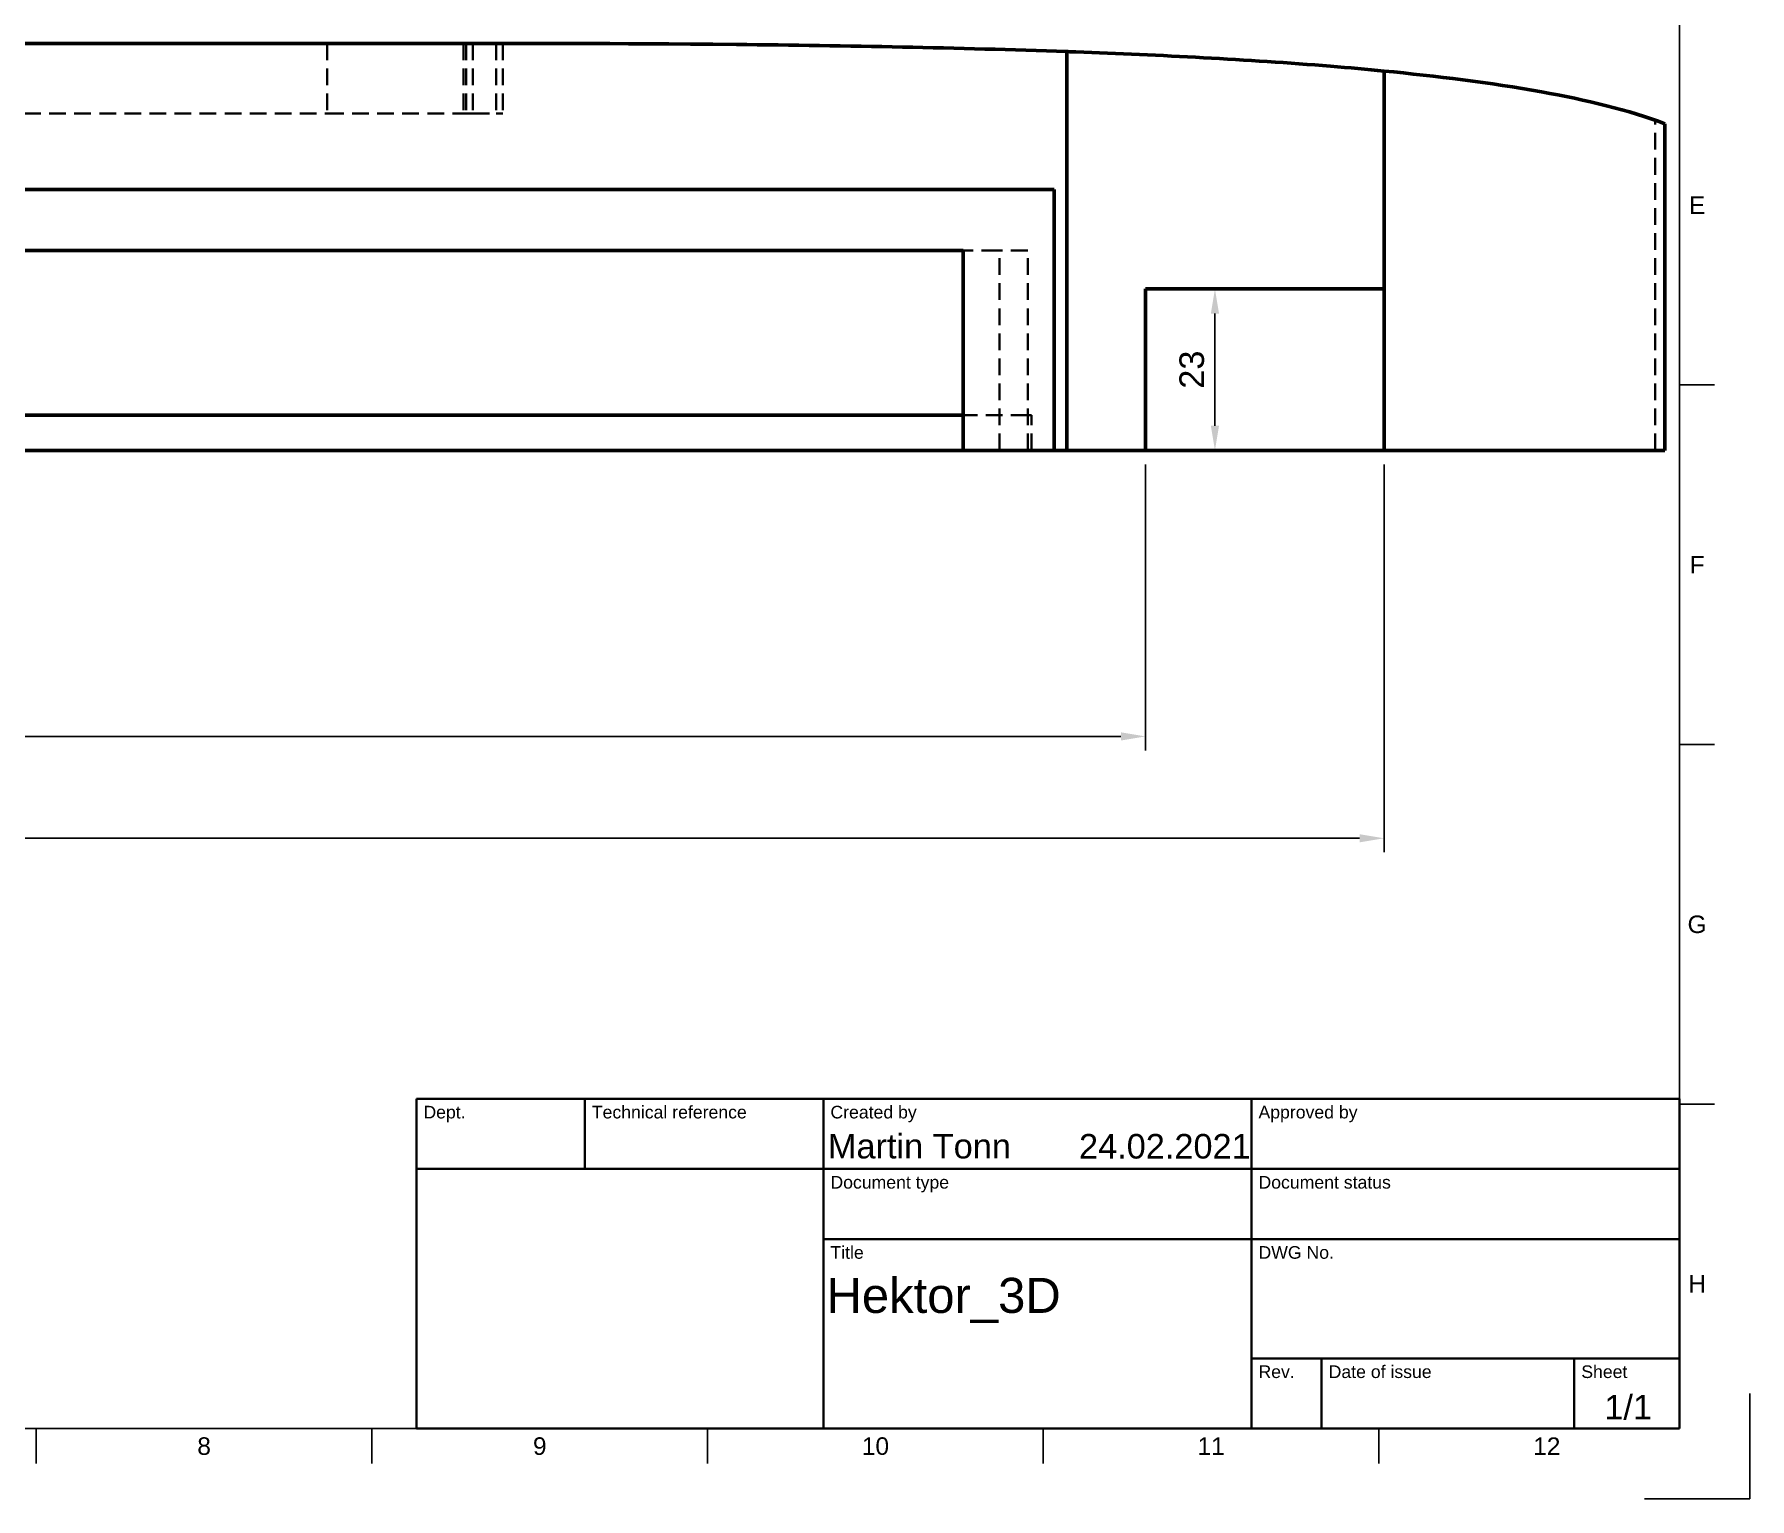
# Model space of a CAD drawing. Header units: millimetres. Extents: x 0 to 594, y 0 to 420.
# Drawn here: x 349.6 to 594, y 0 to 208.7 of the extents above; entities that cross this region are included whole.
import ezdxf
from ezdxf.enums import TextEntityAlignment as Align

# ---------------------------------------------------------------- set-up
doc = ezdxf.new("R2010")
doc.units = ezdxf.units.MM
doc.header["$LTSCALE"] = 0.75
doc.linetypes.add('HIDDEN2', pattern=[4.7625, 3.175, -1.5875])
for name, color, linetype, lineweight in [('Border', 7, 'Continuous', 25), ('Dimensions', 7, 'Continuous', 25), ('Sichtbar', 7, 'Continuous', 50), ('TitleBlock', 7, 'Continuous', 35), ('Verdeckt', 7, 'HIDDEN2', 35)]:
    doc.layers.add(name, color=color, linetype=linetype, lineweight=lineweight)
doc.styles.add('FusionTitle', font='arial.ttf')
doc.styles.get("Standard").update_dxf_attribs({"font": 'arial.ttf'})
doc.dimstyles.new('ISO-25', dxfattribs={"dimtxt": 3.5, "dimasz": 3.5, "dimexe": 2, "dimexo": 2, "dimgap": 1.5, "dimtad": 1, "dimzin": 12, "dimdsep": 46, "dimtxsty": 'Standard', "dimcen": 0, "dimclrd": 256, "dimclre": 256, "dimclrt": 256, "dimazin": 3, "dimtp": 0.1, "dimtm": 0.1, "dimtfac": 0.714, "dimtmove": 0, "dimatfit": 3, "dimfxl": 1, "dimtzin": 12, "dimarcsym": 0})

# ---------------------------------------------------------------- blocks, each defined once
blk = doc.blocks.new('ISO_A2_SHEET')
at = {"layer": 'Border'}
for p, q in [((584, 410), (584, 10)), ((584, 158.75), (589, 158.75)), ((584, 107.5), (589, 107.5)), ((584, 56.25), (589, 56.25)), ((20, 10), (584, 10)), ((349.8333, 10), (349.8333, 5)), ((397.6666, 10), (397.6666, 5)), ((445.4999, 10), (445.4999, 5)), ((493.3332, 10), (493.3332, 5)), ((541.1665, 10), (541.1665, 5))]:
    blk.add_line(p, q, dxfattribs=at)
at = {"layer": 'Defpoints'}
for p in [(594, 15), (579, 0)]:
    blk.add_line(p, (594, 0), dxfattribs=at)
at = {"layer": 'Border', "style": 'FusionTitle'}
for s, p in [('E', (586.5, 184.375)), ('F', (586.5, 133.125)), ('G', (586.5, 81.875)), ('H', (586.5, 30.625)), ('8', (373.74995, 7.5)), ('9', (421.58325, 7.5)), ('10', (469.41655, 7.5)), ('11', (517.24985, 7.5)), ('12', (565.08315, 7.5))]:
    blk.add_text(s, height=2.5, dxfattribs=at).set_placement(p, align=Align.MIDDLE)
blk = doc.blocks.new('ISO_TITLEBLOCK')
at = {"layer": 'TitleBlock'}
for p, q in [((0, 47), (-180, 47)), ((-180, 47), (-180, 0)), ((-156, 37), (-156, 47)), ((-122, 0), (-122, 47)), ((-61, 0), (-61, 47)), ((0, 0), (0, 47)), ((-180, 37), (0, 37)), ((-122, 27), (0, 27)), ((-61, 10), (0, 10)), ((-51, 0), (-51, 10)), ((-15, 0), (-15, 10)), ((-180, 0), (0, 0))]:
    blk.add_line(p, q, dxfattribs=at)
at = {"layer": 'TitleBlock', "style": 'FusionTitle'}
for s, p in [('Dept.', (-179, 46)), ('Technical reference', (-155, 46)), ('Created by', (-121, 46)), ('Approved by', (-60, 46)), ('Document type', (-121, 36)), ('Document status', (-60, 36)), ('Title', (-121, 26)), ('DWG No.', (-60, 26)), ('Rev.', (-60, 9)), ('Date of issue', (-50, 9)), ('Sheet', (-14, 9))]:
    blk.add_text(s, height=1.8, dxfattribs=at).set_placement(p, align=Align.TOP_LEFT)
for tag, height, p in [('DEPT', 3.5, (-179, 42)), ('TECHNICAL_REFERENCE', 3.5, (-155, 42)), ('CREATED_BY', 3.5, (-121, 42)), ('APPROVED_BY', 3.5, (-60, 42)), ('DOCUMENT_TYPE', 3.5, (-121, 32)), ('DOCUMENT_STATUS', 3.5, (-60, 32)), ('TITLE_1', 5, (-121, 21.5)), ('TITLE_2', 5, (-121, 14)), ('TITLE_3', 5, (-121, 6.5)), ('DATE_OF_ISSUE', 3.5, (-50, 5))]:
    blk.add_attdef(tag, text='', height=height, dxfattribs=at).set_placement(p, align=Align.TOP_LEFT)
for tag, p in [('CREATED_DATE', (-62, 42)), ('APPROVED_DATE', (-0.99, 42))]:
    blk.add_attdef(tag, text='', height=3.5, dxfattribs=at).set_placement(p, align=Align.TOP_RIGHT)
for tag, height, p in [('DRAWING_NUMBER', 5, (-30.5, 19.75)), ('SHEET', 3.5, (-7.5, 4.85)), ('REV', 3.5, (-56, 4.85))]:
    blk.add_attdef(tag, text='', height=height, dxfattribs=at).set_placement(p, align=Align.TOP_CENTER)
blk = doc.blocks.new('*D47')
at = {"layer": 'Defpoints', "color": 0, "transparency": 16777216}
for p in [(507.897576, 172.42527), (507.897576, 149.42527), (517.797071, 149.42527)]:
    blk.add_point(p, dxfattribs=at)
at = {"layer": 'Dimensions', "lineweight": -2, "transparency": 16777216}
for p, q in [((509.897576, 172.42527), (519.797071, 172.42527)), ((517.797071, 168.92527), (517.797071, 152.92527)), ((509.897576, 149.42527), (519.797071, 149.42527))]:
    blk.add_line(p, q, dxfattribs=at)
at = {"layer": 'Dimensions', "transparency": 16777216}
for points in [[(517.213737, 168.92527), (518.380404, 168.92527), (517.797071, 172.42527)], [(517.213737, 152.92527), (518.380404, 152.92527), (517.797071, 149.42527)]]:
    blk.add_solid(points, dxfattribs=at)
at = {"layer": 'Dimensions', "transparency": 16777216, "insert": (514.508871, 160.92527), "char_height": 3.5, "attachment_point": 5, "rotation": 90}
blk.add_mtext('23', dxfattribs=at)
blk = doc.blocks.new('*D48')
at = {"layer": 'Defpoints', "color": 0, "transparency": 16777216}
for p in [(22.665176, 149.42527), (507.897576, 149.42527), (507.897576, 108.648615)]:
    blk.add_point(p, dxfattribs=at)
at = {"layer": 'Dimensions', "lineweight": -2, "transparency": 16777216}
for p, q in [((22.665176, 147.42527), (22.665176, 106.648615)), ((507.897576, 147.42527), (507.897576, 106.648615)), ((26.165176, 108.648615), (504.397576, 108.648615))]:
    blk.add_line(p, q, dxfattribs=at)
at = {"layer": 'Dimensions', "transparency": 16777216}
for points in [[(26.165176, 109.231948), (26.165176, 108.065282), (22.665176, 108.648615)], [(504.397576, 109.231948), (504.397576, 108.065282), (507.897576, 108.648615)]]:
    blk.add_solid(points, dxfattribs=at)
at = {"layer": 'Dimensions', "transparency": 16777216, "insert": (265.281376, 111.936814), "char_height": 3.5, "attachment_point": 5}
blk.add_mtext('485.23', dxfattribs=at)
blk = doc.blocks.new('*D49')
at = {"layer": 'Defpoints', "color": 0, "transparency": 16777216}
for p in [(22.665176, 149.42527), (541.897576, 149.42527), (541.897576, 94.130137)]:
    blk.add_point(p, dxfattribs=at)
at = {"layer": 'Dimensions', "lineweight": -2, "transparency": 16777216}
for p, q in [((22.665176, 147.42527), (22.665176, 92.130137)), ((541.897576, 147.42527), (541.897576, 92.130137)), ((26.165176, 94.130137), (538.397576, 94.130137))]:
    blk.add_line(p, q, dxfattribs=at)
at = {"layer": 'Dimensions', "transparency": 16777216}
for points in [[(26.165176, 94.71347), (26.165176, 93.546803), (22.665176, 94.130137)], [(538.397576, 94.71347), (538.397576, 93.546803), (541.897576, 94.130137)]]:
    blk.add_solid(points, dxfattribs=at)
at = {"layer": 'Dimensions', "transparency": 16777216, "insert": (282.281376, 97.418336), "char_height": 3.5, "attachment_point": 5}
blk.add_mtext('519.23', dxfattribs=at)

msp = doc.modelspace()

# ---------------------------------------------------------------- linework, layer by layer
at = {"layer": 'Sichtbar', "extrusion": (-1e-16, -1, 2.967e-13)}
for p, q in [((496.7, 149.425, 51.996), (496.7, 206.259, 51.996)), ((581.898, 149.425, -39.306), (581.898, 195.966, -39.306)), ((481.897, 177.925, 30.694), (331.899, 177.925, 30.694)), ((481.897, 149.425, 30.694), (481.897, 177.925, 30.694)), ((541.898, 172.425, 19.694), (541.898, 149.425, 19.694)), ((481.897, 149.425, -49.056), (331.899, 149.425, -49.056)), ((481.897, 149.425, 30.694), (494.898, 149.425, 30.694)), ((541.898, 149.425, 19.694), (507.898, 149.425, 19.694)), ((581.898, 149.425, -39.306), (541.898, 149.425, -39.306))]:
    msp.add_line(p, q, dxfattribs=at)
at = {"layer": 'Sichtbar', "extrusion": (5e-16, 1, -2.861e-13)}
msp.add_open_spline([(416.311, 207.425, 61.722), (414.788, 207.425, 61.825), (410.849, 207.425, 62.082), (404.471, 207.425, 62.453), (397.154, 207.425, 62.815), (389.768, 207.425, 63.12), (382.305, 207.425, 63.369), (376.035, 207.425, 63.529), (370.975, 207.425, 63.63), (367.145, 207.425, 63.693), (363.29, 207.425, 63.742), (359.41, 207.425, 63.778), (355.503, 207.425, 63.801), (351.569, 207.425, 63.811), (347.606, 207.425, 63.809), (344.285, 207.425, 63.796), (341.613, 207.425, 63.779), (339.598, 207.425, 63.764), (337.575, 207.425, 63.745), (335.544, 207.425, 63.724), (333.505, 207.425, 63.699), (331.801, 207.425, 63.676), (330.434, 207.425, 63.656), (329.405, 207.425, 63.64), (328.374, 207.425, 63.623), (327.341, 207.425, 63.606), (326.306, 207.425, 63.588), (325.269, 207.425, 63.569), (324.403, 207.425, 63.553), (323.71, 207.425, 63.54), (323.188, 207.425, 63.529), (322.667, 207.425, 63.519), (322.145, 207.425, 63.508), (321.709, 207.425, 63.499), (321.361, 207.425, 63.492), (321.099, 207.425, 63.487), (320.837, 207.425, 63.481), (320.575, 207.425, 63.475), (320.313, 207.425, 63.47), (320.094, 207.425, 63.465), (319.92, 207.425, 63.461), (319.788, 207.425, 63.458), (319.657, 207.425, 63.455), (319.526, 207.425, 63.453), (319.416, 207.425, 63.45), (319.329, 207.425, 63.448), (319.263, 207.425, 63.447), (319.208, 207.425, 63.445), (319.165, 207.425, 63.445), (319.132, 207.425, 63.444), (319.099, 207.425, 63.443), (319.072, 207.425, 63.442), (319.05, 207.425, 63.442), (319.036, 207.425, 63.442), (319.025, 207.425, 63.441), (319.017, 207.425, 63.441), (319.01, 207.425, 63.441), (319.005, 207.425, 63.441), (319.002, 207.425, 63.441), (319.001, 207.425, 63.441), (319, 207.425, 63.441)], degree=3, knots=[-9.7358734, -9.7358734, -9.7358734, -9.7358734, -9.2781113, -8.5516125, -7.8192831, -7.0803187, -6.3339182, -5.5792839, -5.1986299, -4.8156199, -4.4301551, -4.0421368, -3.6514669, -3.2580473, -2.86178, -2.4625674, -2.2618261, -2.060312, -1.8580129, -1.6549167, -1.4510113, -1.2462845, -1.1436093, -1.0407242, -0.9376278, -0.8343185, -0.7307948, -0.6270551, -0.5230981, -0.4710376, -0.4189222, -0.3667516, -0.3145258, -0.2622445, -0.236083, -0.2099075, -0.1837181, -0.1575147, -0.1312973, -0.1050658, -0.0919448, -0.0788203, -0.0656923, -0.0525607, -0.0394256, -0.0328568, -0.026287, -0.0197164, -0.0164307, -0.0131449, -0.0098588, -0.0065725, -0.0049292, -0.0032859, -0.0024643, -0.0016426, -0.0008209, -0.00041, -0.0002046, 0, 0, 0, 0], dxfattribs=at)
at = {"layer": 'Sichtbar'}
for points, knots in [([(416.311, 207.425, 61.722), (416.317, 207.425, 61.721), (416.34, 207.425, 61.72), (417.914, 207.425, 61.612), (431.564, 207.451, 60.755), (465.47, 207.108, 56.98), (481.101, 206.819, 54.726), (496.7, 206.259, 51.996)], [0, 0, 0, 0, 0.00028779, 0.00028779, 0.26138422, 0.26138422, 0.49128642, 0.49128642, 0.49128642, 0.49128642]), ([(496.7, 206.259, 51.996), (496.701, 206.259, 51.996), (496.704, 206.259, 51.995), (496.79, 206.256, 51.979), (497.304, 206.237, 51.88), (509.975, 205.769, 49.433), (522.356, 205.144, 46.882), (536.933, 203.956, 43.396), (539.479, 203.728, 42.766), (541.898, 203.493, 42.151)], [0, 0, 0, 0, 0.000505898, 0.000505898, 0.003443392, 0.003443392, 0.055218183, 0.055218183, 0.066894866, 0.066894866, 0.066894866, 0.066894866]), ([(541.898, 203.493, -39.306), (549.209, 202.78, -39.306), (557.08, 201.826, -39.306), (570.645, 199.383, -39.306), (576.84, 197.918, -39.306), (581.898, 195.966, -39.306)], [-3.4990121, -3.4990121, -3.4990121, -3.4990121, -1.6620457, -1.6620457, -0.0534122, -0.0534122, -0.0534122, -0.0534122])]:
    msp.add_open_spline(points, degree=3, knots=knots, dxfattribs=at)
for points in [[(541.898, 172.425, 42.151), (541.898, 182.781, 42.151), (541.898, 193.137, 42.151), (541.898, 203.493, 42.151)], [(494.898, 149.425, 52.309), (494.898, 161.825, 52.309), (494.898, 174.225, 52.309), (494.898, 186.625, 52.309)], [(507.898, 149.425, 49.795), (507.898, 157.092, 49.795), (507.898, 164.759, 49.795), (507.898, 172.425, 49.795)]]:
    msp.add_open_spline(points, degree=3, dxfattribs=at)
at = {"layer": 'Sichtbar', "extrusion": (1e-16, 1, -2.978e-13)}
msp.add_open_spline([(494.898, 186.625, 52.309), (466.312, 186.625, 57.244), (438.618, 186.625, 60.411), (379.88, 186.625, 63.932), (350.016, 186.625, 64.109), (320.006, 186.625, 63.463), (319.508, 186.625, 63.452), (319.003, 186.625, 63.441), (319.001, 186.625, 63.441), (319, 186.625, 63.441)], degree=3, knots=[-2.3354503, -2.3354503, -2.3354503, -2.3354503, -1.1937905, -1.1937905, -0.0200932, -0.0200932, -0.0002914, -0.0002914, 0, 0, 0, 0], dxfattribs=at)
at = {"layer": 'Sichtbar', "extrusion": (2.5989e-12, -1, 1.36014e-11)}
msp.add_open_spline([(507.898, 172.425, 49.795), (508.564, 172.425, 49.661), (509.231, 172.425, 49.526), (509.898, 172.425, 49.39)], degree=3, dxfattribs=at)
at = {"layer": 'Sichtbar', "extrusion": (6.6e-15, 1, -2.692e-13)}
msp.add_open_spline([(509.898, 172.425, 49.39), (520.613, 172.425, 47.208), (531.303, 172.425, 44.847), (541.898, 172.425, 42.151)], degree=3, dxfattribs=at)
at = {"layer": 'Sichtbar', "extrusion": (-4e-16, 1, -1.87981e-09)}
msp.add_open_spline([(481.897, 154.425, -40.956), (475.662, 154.425, -40.956), (459.945, 154.425, -40.956), (434.745, 154.425, -40.956), (406.296, 154.425, -40.956), (382.589, 154.425, -40.956), (363.623, 154.425, -40.956), (349.398, 154.425, -40.956), (338.824, 154.425, -40.956), (332.991, 154.425, -40.956), (331.899, 154.425, -40.956)], degree=3, knots=[-39.9051565, -39.9051565, -39.9051565, -39.9051565, -38.034783, -35.1899139, -32.3450431, -29.5001711, -28.0777348, -26.6552985, -25.2328621, -24.9053298, -24.9053298, -24.9053298, -24.9053298], dxfattribs=at)
at = {"layer": 'Sichtbar', "extrusion": (4.59e-14, 1, -8e-15)}
msp.add_open_spline([(494.898, 149.425, 52.309), (495.498, 149.425, 52.206), (496.099, 149.425, 52.101), (496.7, 149.425, 51.996)], degree=3, dxfattribs=at)
at = {"layer": 'Sichtbar', "extrusion": (-5.06e-14, 1, -5.542e-13)}
msp.add_open_spline([(496.7, 149.425, 51.996), (496.71, 149.425, 51.994), (496.72, 149.425, 51.992), (500.455, 149.425, 51.274), (504.178, 149.425, 50.545), (507.898, 149.425, 49.795)], degree=3, knots=[0, 0, 0, 0, 0.003046, 0.003046, 1.1412202, 1.1412202, 1.1412202, 1.1412202], dxfattribs=at)
at = {"layer": 'Verdeckt', "extrusion": (-1e-16, -1, 2.967e-13)}
for p, q in [((391.274, 207.425, 23.047), (391.274, 197.425, 23.047)), ((410.714, 207.425, 14.946), (410.714, 197.425, 14.946)), ((411.098, 207.425, -3.684), (411.098, 197.425, -3.684)), ((412.045, 207.425, 14.087), (412.045, 197.425, 14.087)), ((415.354, 207.425, 11.617), (415.354, 197.425, 11.617)), ((416.311, 207.425, 10.773), (416.311, 197.425, 10.773)), ((410.714, 197.425, 14.946), (412.045, 197.425, 14.087)), ((412.045, 197.425, 14.087), (415.354, 197.425, 11.617)), ((415.354, 197.425, 11.617), (416.311, 197.425, 10.773)), ((580.537, 149.425, -49.318), (580.537, 196.47, -49.318)), ((481.898, 177.925, -5.404), (481.897, 177.925, 30.694)), ((481.898, 149.425, -5.404), (481.898, 177.925, -5.404)), ((481.898, 149.425, -5.404), (481.898, 177.925, -5.404)), ((487.109, 177.925, -10.403), (486.898, 177.925, -10.403)), ((487.109, 149.425, -10.403), (487.109, 177.925, -10.403)), ((491.109, 149.425, -14.403), (491.109, 177.925, -14.403)), ((491.642, 149.425, -40.956), (491.642, 154.425, -40.956))]:
    msp.add_line(p, q, dxfattribs=at)
at = {"layer": 'Verdeckt', "extrusion": (1e-16, 1, -2.963e-13)}
msp.add_open_spline([(151.65, 197.425, 19.346), (151.652, 197.425, 19.346), (151.654, 197.425, 19.347), (151.659, 197.425, 19.348), (151.668, 197.425, 19.349), (151.681, 197.425, 19.35), (151.697, 197.425, 19.353), (151.717, 197.425, 19.355), (151.743, 197.425, 19.359), (151.784, 197.425, 19.364), (151.836, 197.425, 19.371), (151.897, 197.425, 19.38), (151.959, 197.425, 19.388), (152.042, 197.425, 19.399), (152.145, 197.425, 19.413), (152.268, 197.425, 19.429), (152.433, 197.425, 19.452), (152.639, 197.425, 19.479), (152.886, 197.425, 19.513), (153.133, 197.425, 19.546), (153.38, 197.425, 19.579), (153.71, 197.425, 19.623), (154.122, 197.425, 19.678), (154.616, 197.425, 19.745), (155.11, 197.425, 19.811), (155.77, 197.425, 19.899), (156.594, 197.425, 20.009), (157.583, 197.425, 20.141), (158.573, 197.425, 20.273), (159.562, 197.425, 20.404), (160.552, 197.425, 20.536), (161.872, 197.425, 20.71), (163.522, 197.425, 20.928), (165.503, 197.425, 21.188), (167.484, 197.425, 21.446), (169.466, 197.425, 21.704), (171.448, 197.425, 21.96), (173.431, 197.425, 22.215), (176.076, 197.425, 22.553), (179.383, 197.425, 22.971), (183.353, 197.425, 23.466), (187.325, 197.425, 23.955), (191.298, 197.425, 24.436), (195.272, 197.425, 24.908), (200.573, 197.425, 25.527), (207.2, 197.425, 26.277), (213.831, 197.425, 26.994), (219.137, 197.425, 27.545), (224.441, 197.425, 28.08), (229.747, 197.425, 28.591), (235.053, 197.425, 29.076), (238.369, 197.425, 29.367), (241.021, 197.425, 29.593), (243.01, 197.425, 29.759), (244.667, 197.425, 29.894), (245.993, 197.425, 30), (247.095, 197.425, 30.087), (248.309, 197.425, 30.182), (250.091, 197.425, 30.318), (252.349, 197.425, 30.485), (255.093, 197.425, 30.679), (258.839, 197.425, 30.932), (263.621, 197.425, 31.231), (269.472, 197.425, 31.555), (275.457, 197.425, 31.842), (281.559, 197.425, 32.086), (287.761, 197.425, 32.282), (294.044, 197.425, 32.425), (300.391, 197.425, 32.51), (306.783, 197.425, 32.53), (313.205, 197.425, 32.481), (319.637, 197.425, 32.357), (326.062, 197.425, 32.153), (332.463, 197.425, 31.864), (338.821, 197.425, 31.483), (345.119, 197.425, 31.007), (351.34, 197.425, 30.429), (357.465, 197.425, 29.745), (362.499, 197.425, 29.078), (366.463, 197.425, 28.484), (369.388, 197.425, 28.011), (372.275, 197.425, 27.507), (375.124, 197.425, 26.971), (377.93, 197.425, 26.403), (380.693, 197.425, 25.803), (383.41, 197.425, 25.169), (386.079, 197.425, 24.501), (388.698, 197.425, 23.798), (390.422, 197.425, 23.302), (391.274, 197.425, 23.047)], degree=3, knots=[0, 0, 0, 0, 0.0003891, 0.0007786, 0.0015577, 0.0031158, 0.0046739, 0.006232, 0.0093483, 0.0124645, 0.0186971, 0.0249297, 0.0311624, 0.0373952, 0.0498609, 0.0623268, 0.074793, 0.099726, 0.1246599, 0.1495947, 0.1745305, 0.1994671, 0.2493432, 0.2992228, 0.3491059, 0.3989925, 0.498776, 0.5985729, 0.6983829, 0.7982057, 0.8980409, 0.9978881, 1.1976175, 1.3973911, 1.5972062, 1.7970603, 1.9969507, 2.1968747, 2.3968297, 2.7968221, 3.1969075, 3.5970651, 3.997275, 4.397517, 4.7977716, 5.5982411, 6.3985336, 6.7985686, 7.1985057, 7.998018, 8.3975616, 8.7969421, 8.9965666, 9.1961448, 9.3956748, 9.4954212, 9.5951549, 9.7273572, 9.8608039, 10.1313185, 10.4064756, 10.6860525, 11.2575761, 11.8441166, 12.4439072, 13.0551891, 13.6762119, 14.3052355, 14.9405304, 15.5803804, 16.2230834, 16.8669541, 17.5103261, 18.1515554, 18.7890235, 19.421142, 20.0463575, 20.6631582, 21.2700815, 21.5694027, 21.8657337, 22.1589102, 22.4487731, 22.7351691, 23.0179514, 23.2969803, 23.5721238, 23.8432588, 24.1102717, 24.1102717, 24.1102717, 24.1102717], dxfattribs=at)
at = {"layer": 'Verdeckt', "extrusion": (2.2e-15, 1, -2.929e-13)}
msp.add_open_spline([(391.274, 197.425, 23.047), (391.275, 197.425, 23.047), (391.276, 197.425, 23.047), (391.278, 197.425, 23.046), (391.281, 197.425, 23.045), (391.286, 197.425, 23.044), (391.292, 197.425, 23.042), (391.3, 197.425, 23.039), (391.311, 197.425, 23.036), (391.327, 197.425, 23.032), (391.347, 197.425, 23.026), (391.371, 197.425, 23.019), (391.395, 197.425, 23.011), (391.427, 197.425, 23.002), (391.467, 197.425, 22.99), (391.515, 197.425, 22.975), (391.58, 197.425, 22.956), (391.661, 197.425, 22.931), (391.758, 197.425, 22.902), (391.856, 197.425, 22.872), (391.953, 197.425, 22.842), (392.084, 197.425, 22.802), (392.248, 197.425, 22.752), (392.446, 197.425, 22.691), (392.645, 197.425, 22.629), (392.845, 197.425, 22.567), (393.045, 197.425, 22.504), (393.314, 197.425, 22.418), (393.653, 197.425, 22.31), (394.061, 197.425, 22.178), (394.472, 197.425, 22.043), (394.886, 197.425, 21.905), (395.443, 197.425, 21.718), (396.144, 197.425, 21.478), (396.99, 197.425, 21.182), (397.842, 197.425, 20.875), (398.696, 197.425, 20.56), (399.553, 197.425, 20.237), (400.409, 197.425, 19.904), (401.548, 197.425, 19.451), (402.958, 197.425, 18.866), (404.349, 197.425, 18.254), (405.444, 197.425, 17.75), (406.249, 197.425, 17.367), (407.039, 197.425, 16.978), (407.813, 197.425, 16.583), (408.569, 197.425, 16.182), (409.305, 197.425, 15.777), (410.019, 197.425, 15.366), (410.485, 197.425, 15.087), (410.714, 197.425, 14.946)], degree=3, knots=[0, 0, 0, 0, 0.0001565, 0.000313, 0.0006262, 0.0012526, 0.0018791, 0.0025057, 0.0037593, 0.0050135, 0.0075232, 0.010035, 0.0125487, 0.0150644, 0.0201017, 0.0251468, 0.0301996, 0.0403285, 0.0504879, 0.0606776, 0.0708971, 0.0811461, 0.1017315, 0.1224307, 0.1432412, 0.1641602, 0.1851848, 0.2063123, 0.248865, 0.2917962, 0.335084, 0.3787062, 0.4226408, 0.5113594, 0.6010646, 0.6915813, 0.7827354, 0.8743533, 0.9662621, 1.0582901, 1.2420186, 1.4241886, 1.5142746, 1.6034755, 1.6916303, 1.7785808, 1.8641718, 1.9482518, 2.0306734, 2.1112944, 2.1112944, 2.1112944, 2.1112944], dxfattribs=at)
at = {"layer": 'Verdeckt', "extrusion": (-6e-15, 1, -3.018e-13)}
msp.add_open_spline([(486.898, 177.925, -10.403), (486.784, 177.925, -10.403), (486.558, 177.925, -10.396), (486.222, 177.925, -10.361), (485.893, 177.925, -10.305), (485.572, 177.925, -10.228), (485.259, 177.925, -10.13), (484.955, 177.925, -10.012), (484.66, 177.925, -9.876), (484.283, 177.925, -9.67), (483.838, 177.925, -9.37), (483.436, 177.925, -9.015), (483.144, 177.925, -8.704), (482.94, 177.925, -8.456), (482.751, 177.925, -8.196), (482.58, 177.925, -7.924), (482.425, 177.925, -7.641), (482.312, 177.925, -7.396), (482.231, 177.925, -7.195), (482.174, 177.925, -7.042), (482.123, 177.925, -6.887), (482.077, 177.925, -6.729), (482.035, 177.925, -6.57), (481.999, 177.925, -6.408), (481.974, 177.925, -6.272), (481.956, 177.925, -6.163), (481.944, 177.925, -6.08), (481.933, 177.925, -5.997), (481.924, 177.925, -5.913), (481.917, 177.925, -5.843), (481.913, 177.925, -5.787), (481.91, 177.925, -5.745), (481.907, 177.925, -5.702), (481.905, 177.925, -5.66), (481.903, 177.925, -5.617), (481.902, 177.925, -5.582), (481.901, 177.925, -5.554), (481.9, 177.925, -5.532), (481.9, 177.925, -5.511), (481.899, 177.925, -5.493), (481.899, 177.925, -5.479), (481.899, 177.925, -5.468), (481.899, 177.925, -5.457), (481.899, 177.925, -5.447), (481.898, 177.925, -5.438), (481.898, 177.925, -5.43), (481.898, 177.925, -5.425), (481.898, 177.925, -5.421), (481.898, 177.925, -5.417), (481.898, 177.925, -5.414), (481.898, 177.925, -5.412), (481.898, 177.925, -5.409), (481.898, 177.925, -5.408), (481.898, 177.925, -5.407), (481.898, 177.925, -5.406), (481.898, 177.925, -5.406)], degree=3, knots=[-0.78492644, -0.78492644, -0.78492644, -0.78492644, -0.7507613, -0.7170457, -0.68370794, -0.65068421, -0.61791837, -0.58536137, -0.55297067, -0.52070949, -0.45648496, -0.39244187, -0.36041599, -0.32836907, -0.29627851, -0.26411965, -0.23186486, -0.19948256, -0.18323023, -0.16693191, -0.15058211, -0.134175, -0.11770429, -0.10116324, -0.08454466, -0.07620363, -0.06784031, -0.05945365, -0.0510426, -0.04260606, -0.03837784, -0.03414282, -0.02990086, -0.02565181, -0.02139551, -0.01713182, -0.01499715, -0.01286057, -0.01072207, -0.00858162, -0.00751065, -0.0064392, -0.00536725, -0.0042948, -0.00322185, -0.00268518, -0.00214839, -0.00161147, -0.00134297, -0.00107443, -0.00080586, -0.00053726, -0.00040294, -0.00026862, -0.00020825, -0.00020825, -0.00020825, -0.00020825], dxfattribs=at)
at = {"layer": 'Verdeckt', "extrusion": (1.4e-15, 1, -2.97e-13)}
msp.add_open_spline([(491.109, 177.925, -14.403), (491.109, 177.925, -14.312), (491.103, 177.925, -14.131), (491.075, 177.925, -13.862), (491.03, 177.925, -13.599), (490.948, 177.925, -13.257), (490.805, 177.925, -12.846), (490.571, 177.925, -12.382), (490.282, 177.925, -11.955), (489.999, 177.925, -11.634), (489.75, 177.925, -11.4), (489.552, 177.925, -11.236), (489.344, 177.925, -11.086), (489.126, 177.925, -10.948), (488.899, 177.925, -10.825), (488.703, 177.925, -10.734), (488.543, 177.925, -10.669), (488.42, 177.925, -10.624), (488.296, 177.925, -10.583), (488.17, 177.925, -10.546), (488.042, 177.925, -10.513), (487.913, 177.925, -10.484), (487.804, 177.925, -10.464), (487.716, 177.925, -10.449), (487.65, 177.925, -10.44), (487.584, 177.925, -10.431), (487.517, 177.925, -10.424), (487.461, 177.925, -10.419), (487.416, 177.925, -10.415), (487.382, 177.925, -10.412), (487.348, 177.925, -10.41), (487.314, 177.925, -10.408), (487.28, 177.925, -10.407), (487.252, 177.925, -10.406), (487.229, 177.925, -10.405), (487.212, 177.925, -10.405), (487.195, 177.925, -10.404), (487.18, 177.925, -10.404), (487.169, 177.925, -10.404), (487.16, 177.925, -10.404), (487.152, 177.925, -10.403), (487.143, 177.925, -10.403), (487.136, 177.925, -10.403), (487.13, 177.925, -10.403), (487.126, 177.925, -10.403), (487.122, 177.925, -10.403), (487.119, 177.925, -10.403), (487.117, 177.925, -10.403), (487.115, 177.925, -10.403), (487.113, 177.925, -10.403), (487.112, 177.925, -10.403), (487.111, 177.925, -10.403), (487.11, 177.925, -10.403), (487.11, 177.925, -10.403), (487.109, 177.925, -10.403), (487.109, 177.925, -10.403), (487.109, 177.925, -10.403), (487.109, 177.925, -10.403), (487.109, 177.925, -10.403)], degree=3, knots=[-0.6279433, -0.6279433, -0.6279433, -0.6279433, -0.60061054, -0.57363779, -0.54696785, -0.5205498, -0.46832389, -0.41663617, -0.36526491, -0.31403891, -0.28842179, -0.26278702, -0.23711619, -0.21138923, -0.18558368, -0.15967393, -0.14666918, -0.13362694, -0.12054282, -0.10741208, -0.09422965, -0.08099012, -0.0676877, -0.06101076, -0.05431575, -0.04760184, -0.04086818, -0.03411389, -0.03072869, -0.027338, -0.02394168, -0.02053963, -0.01713172, -0.01371784, -0.01200861, -0.01029784, -0.00858552, -0.00687162, -0.00601408, -0.00515613, -0.00429779, -0.00343904, -0.00257989, -0.00215016, -0.00172033, -0.0012904, -0.00107539, -0.00086036, -0.00064531, -0.00043022, -0.00032267, -0.00021512, -0.00016133, -0.00010755, -0.00005377, -0.00002688, -0.00001343, 0, 0, 0, 0], dxfattribs=at)
at = {"layer": 'Verdeckt', "extrusion": (0, 1, 0)}
for points in [[(491.109, 154.425, -40.956), (488.038, 154.425, -40.956), (484.968, 154.425, -40.956), (481.897, 154.425, -40.956)], [(491.642, 154.425, -40.956), (491.464, 154.425, -40.956), (491.286, 154.425, -40.956), (491.109, 154.425, -40.956)]]:
    msp.add_open_spline(points, degree=3, dxfattribs=at)

# ---------------------------------------------------------------- block references
at = {"layer": 'Border'}
msp.add_blockref('ISO_A2_SHEET', (0, 0), dxfattribs=at)
at = {"layer": 'TitleBlock'}
ref = msp.add_blockref('ISO_TITLEBLOCK', (584, 10), dxfattribs=at)
ref.add_attrib('CREATED_DATE_001', '24.02.2021', (498.426, 48.486), dxfattribs={"height": 3.5, "style": 'FusionTitle'})
ref.add_attrib('SHEET_001', '1/1', (573.284, 11.29), dxfattribs={"height": 3.5, "style": 'FusionTitle'})
ref.add_attrib('TITLE_1_001', 'Hektor_3D', (462.441, 26.48), dxfattribs={"height": 5, "style": 'FusionTitle'})
ref.add_attrib('CREATED_BY_001', 'Martin Tonn', (462.637, 48.5), dxfattribs={"height": 3.5, "style": 'FusionTitle'})

# ---------------------------------------------------------------- dimensions: what is measured, and where the dimension line sits
at = {"layer": 'Dimensions'}
dim = msp.add_aligned_dim(p1=(507.898, 172.425), p2=(507.898, 149.425), distance=9.899, dimstyle='ISO-25', override={"dimlfac": 1, "dimclrd": 256, "dimclre": 256}, dxfattribs=at)
dim.commit()
dim.dimension.update_dxf_attribs({"geometry": '*D47', "text_midpoint": (514.509, 160.925)})
for base, p2, picture, middle in [((507.898, 108.649), (507.898, 149.425), '*D48', (265.281, 108.649)), ((541.898, 94.13), (541.898, 149.425), '*D49', (282.281, 94.13))]:
    dim = msp.add_linear_dim(base=base, p1=(22.665, 149.425), p2=p2, angle=0, dimstyle='ISO-25', override={"dimlfac": 1}, dxfattribs=at)
    dim.commit()
    dim.dimension.update_dxf_attribs({"geometry": picture, "text_midpoint": middle, "dimtype": 161})

doc.saveas('drawing.dxf')
